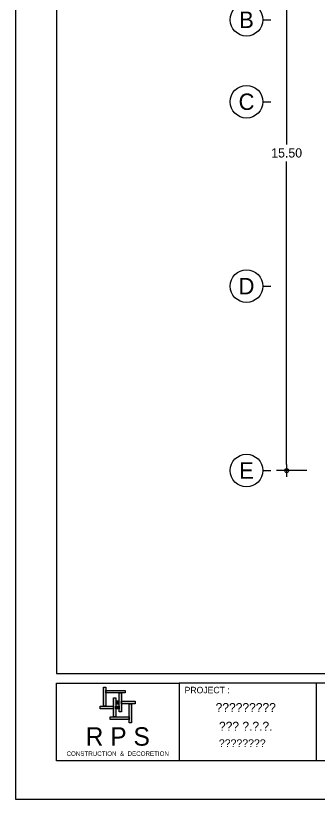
# Model space of a CAD drawing. Header units: inches. Extents: x -1366 to 1207, y -585 to 2554.
# Drawn here: x 712.62 to 720.03, y 2013.61 to 2032.73 of the extents above; entities that cross this region are included whole.
import ezdxf
from ezdxf.enums import TextEntityAlignment as Align

# ---------------------------------------------------------------- set-up
doc = ezdxf.new("R2010")
doc.units = ezdxf.units.IN
doc.header["$MEASUREMENT"] = 0
doc.header["$PDSIZE"] = 0.05
doc.layers.get('DEFPOINTS').update_dxf_attribs({"linetype": 'CONTINUOUS'})
doc.layers.add('Bodr A3', color=13, linetype='CONTINUOUS', plot=False)
for name, color, linetype in [('DIM', 7, 'CONTINUOUS'), ('DIMS-BUBL', 5, 'CONTINUOUS'), ('GRID-BUBL', 5, 'CONTINUOUS'), ('GRID-TEXT', 3, 'CONTINUOUS'), ('HEAD', 7, 'CONTINUOUS'), ('WALL', 7, 'CONTINUOUS')]:
    doc.layers.add(name, color=color, linetype=linetype)
doc.styles.get("Standard").update_dxf_attribs({"font": 'CordiaUPC.ttf'})
doc.styles.add('style1', font='-DB 75 Narai', dxfattribs={"height": 0.125})
doc.styles.add('style10', font='THSarabun.ttf')
doc.styles.add('style5', font='THSarabun.ttf')
doc.styles.add('Style8', font='THSarabun.ttf')
doc.dimstyles.new('C-CC100', dxfattribs={"dimtxt": 0.225, "dimasz": 0.15, "dimexe": 0.25, "dimexo": 0, "dimgap": 0.09, "dimtad": 1, "dimtih": 1, "dimtoh": 1, "dimzin": 0, "dimdsep": 46, "dimtxsty": 'style10', "dimblk1": 'B-2', "dimblk2": 'B-2', "dimsah": 1, "dimcen": 0.09, "dimdle": 0.18, "dimclrd": 1, "dimclre": 7, "dimclrt": 2, "dimadec": 0, "dimazin": 0, "dimtfac": 1, "dimtix": 1, "dimtmove": 2, "dimatfit": 3, "dimldrblk": 'B-2', "dimfxl": 1, "dimtolj": 1, "dimtzin": 0, "dimarcsym": 0})

# ---------------------------------------------------------------- blocks, each defined once
blk = doc.blocks.new('S-BBUP')
at = {"layer": 'GRID-BUBL'}
blk.add_line((0, 0.25), (0, 0), dxfattribs=at)
blk.add_circle((0, 0.75), 0.5, dxfattribs=at)
at = {"layer": 'GRID-TEXT'}
blk.add_attdef('X', text='', height=0.5, dxfattribs=at).set_placement((0, 0.75), align=Align.MIDDLE)
blk = doc.blocks.new('B-2')
at = {"layer": 'DIM'}
blk.add_line((-1, 0), (1, 0), dxfattribs=at)
at = {"layer": 'DIM', "color": 2}
blk.add_line((0, 1), (0, -1), dxfattribs=at)
blk.add_circle((0, 0), 0.325, dxfattribs=at)
blk = doc.blocks.new('*D741')
at = {"layer": 'DEFPOINTS', "color": 0, "transparency": 16777216}
for p in [(719.235, 2037.133), (719.728, 2037.133), (719.728, 2021.633)]:
    blk.add_point(p, dxfattribs=at)
at = {"layer": 'DIM', "color": 7, "lineweight": -2, "transparency": 16777216}
for p, q in [((719.728, 2037.133), (718.985, 2037.133)), ((719.728, 2021.633), (718.985, 2021.633))]:
    blk.add_line(p, q, dxfattribs=at)
at = {"layer": 'DIM', "color": 1, "lineweight": -2, "transparency": 16777216}
for p, q in [((719.235, 2036.983), (719.235, 2029.588)), ((719.235, 2021.783), (719.235, 2029.178))]:
    blk.add_line(p, q, dxfattribs=at)
at = {"layer": 'DIM', "color": 1, "lineweight": -2, "transparency": 16777216, "xscale": 0.15, "yscale": 0.15, "zscale": 0.15}
for p, rotation in [((719.235, 2037.133), 90), ((719.235, 2021.633), 270)]:
    blk.add_blockref('B-2', p, dxfattribs=dict(at, rotation=rotation))
at = {"layer": 'DIM', "color": 2, "transparency": 16777216, "insert": (719.235, 2029.383), "char_height": 0.225, "attachment_point": 5, "style": 'style10'}
blk.add_mtext('\\A1;15.50', dxfattribs=at)

msp = doc.modelspace()

# ---------------------------------------------------------------- hatches: boundary and pattern name
at = {"layer": 'WALL'}
h = msp.add_hatch(color=253, dxfattribs=at)
h.dxf.hatch_style = 1
h.paths.add_polyline_path([(714.7627, 2016.3473), (714.8223, 2016.3473), (714.8223, 2015.8809), (714.7627, 2015.8809)])
h = msp.add_hatch(color=253, dxfattribs=at)
h.dxf.hatch_style = 1
h.paths.add_polyline_path([(714.8223, 2016.2048), (714.8223, 2016.2643), (715.2887, 2016.2643), (715.2887, 2016.2048)])
h = msp.add_hatch(color=253, dxfattribs=at)
h.dxf.hatch_style = 1
h.paths.add_polyline_path([(715.1441, 2016.2048), (715.2036, 2016.2048), (715.2036, 2015.7413), (715.1441, 2015.7413)])
h = msp.add_hatch(color=102, dxfattribs=at)
h.dxf.hatch_style = 1
h.paths.add_polyline_path([(715.0073, 2016.0864), (715.0669, 2016.0864), (715.0669, 2015.62), (715.0073, 2015.62)])
h = msp.add_hatch(color=102, dxfattribs=at)
h.dxf.hatch_style = 1
h.paths.add_polyline_path([(715.1441, 2015.9439), (715.1441, 2016.0034), (715.0669, 2016.0034), (715.0669, 2015.9439)])
h = msp.add_hatch(color=102, dxfattribs=at)
h.dxf.hatch_style = 1
h.paths.add_polyline_path([(715.2036, 2015.9439), (715.2036, 2016.0034), (715.5312, 2016.0034), (715.5312, 2015.9439)])
h = msp.add_hatch(color=253, dxfattribs=at)
h.dxf.hatch_style = 1
h.paths.add_polyline_path([(714.6811, 2015.8213), (714.6811, 2015.8809), (715.0073, 2015.8809), (715.0073, 2015.8213)])
h = msp.add_hatch(color=253, dxfattribs=at)
h.dxf.hatch_style = 1
h.paths.add_polyline_path([(715.0669, 2015.8213), (715.0669, 2015.8809), (715.1441, 2015.8809), (715.1441, 2015.8213)])
h = msp.add_hatch(color=102, dxfattribs=at)
h.dxf.hatch_style = 1
h.paths.add_polyline_path([(715.3887, 2015.9439), (715.4482, 2015.9439), (715.4482, 2015.4775), (715.3887, 2015.4775)])
h = msp.add_hatch(color=102, dxfattribs=at)
h.dxf.hatch_style = 1
h.paths.add_polyline_path([(714.9257, 2015.5605), (714.9257, 2015.62), (715.3887, 2015.62), (715.3887, 2015.5605)])

# ---------------------------------------------------------------- linework, layer by layer
at = {"layer": 'Bodr A3'}
msp.add_lwpolyline([(712.6165, 2013.6098), (754.6165, 2013.6098), (754.6165, 2043.3098), (712.6165, 2043.3098)], close=True, dxfattribs=at)
at = {"layer": 'HEAD', "color": 150}
msp.add_line((719.9596, 2014.555), (719.9596, 2016.4463), dxfattribs=at)
at = {"layer": 'HEAD', "color": 5}
msp.add_lwpolyline([(713.6165, 2016.6824), (753.6165, 2016.6824), (753.6165, 2042.3098), (713.6165, 2042.3098)], close=True, dxfattribs=at)
at = {"layer": 'HEAD', "color": 150}
msp.add_lwpolyline([(716.6066, 2014.555), (753.6165, 2014.555), (753.6165, 2016.4463), (716.6066, 2016.4463)], close=True, dxfattribs=at)
at = {"layer": 'WALL', "color": 8}
msp.add_lwpolyline([(713.6122, 2016.442), (716.6066, 2016.442), (716.6066, 2014.5455), (713.6122, 2014.5455)], close=True, dxfattribs=at)
at = {"layer": 'WALL', "color": 253}
for points in [[(714.7627, 2016.3473), (714.8223, 2016.3473), (714.8223, 2015.8809), (714.7627, 2015.8809)], [(714.8223, 2016.2048), (714.8223, 2016.2643), (715.2887, 2016.2643), (715.2887, 2016.2048)], [(715.1441, 2016.2048), (715.2036, 2016.2048), (715.2036, 2015.7413), (715.1441, 2015.7413)], [(714.6811, 2015.8213), (714.6811, 2015.8809), (715.0073, 2015.8809), (715.0073, 2015.8213)], [(715.0669, 2015.8213), (715.0669, 2015.8809), (715.1441, 2015.8809), (715.1441, 2015.8213)]]:
    msp.add_lwpolyline(points, close=True, dxfattribs=at)
at = {"layer": 'WALL', "color": 102}
for points in [[(715.0073, 2016.0864), (715.0669, 2016.0864), (715.0669, 2015.62), (715.0073, 2015.62)], [(715.1441, 2015.9439), (715.1441, 2016.0034), (715.0669, 2016.0034), (715.0669, 2015.9439)], [(715.2036, 2015.9439), (715.2036, 2016.0034), (715.5312, 2016.0034), (715.5312, 2015.9439)], [(715.3887, 2015.9439), (715.4482, 2015.9439), (715.4482, 2015.4775), (715.3887, 2015.4775)], [(714.9257, 2015.5605), (714.9257, 2015.62), (715.3887, 2015.62), (715.3887, 2015.5605)]]:
    msp.add_lwpolyline(points, close=True, dxfattribs=at)

# ---------------------------------------------------------------- block references
at = {"layer": 'DIMS-BUBL'}
ref = msp.add_blockref('S-BBUP', (718.8518, 2032.6332), dxfattribs=dict(at, xscale=0.796444444444461, yscale=0.796444444444461, zscale=0.796444444444461, rotation=90))
ref.add_attrib('X', 'B', dxfattribs={"layer": 'GRID-TEXT', "color": 2, "height": 0.4, "style": 'style5'}).set_placement((718.2545, 2032.6332), align=Align.MIDDLE)
ref = msp.add_blockref('S-BBUP', (718.8518, 2030.6332), dxfattribs=dict(at, xscale=0.796444444444461, yscale=0.796444444444461, zscale=0.796444444444461, rotation=90))
ref.add_attrib('X', 'C', dxfattribs={"layer": 'GRID-TEXT', "color": 2, "height": 0.4, "style": 'style5'}).set_placement((718.2545, 2030.6332), align=Align.MIDDLE)
ref = msp.add_blockref('S-BBUP', (718.8518, 2026.1332), dxfattribs=dict(at, xscale=0.796444444444461, yscale=0.796444444444461, zscale=0.796444444444461, rotation=90))
ref.add_attrib('X', 'D', dxfattribs={"layer": 'GRID-TEXT', "color": 2, "height": 0.4, "style": 'style5'}).set_placement((718.2545, 2026.1332), align=Align.MIDDLE)
ref = msp.add_blockref('S-BBUP', (718.8518, 2021.6332), dxfattribs=dict(at, xscale=0.796444444444461, yscale=0.796444444444461, zscale=0.796444444444461, rotation=90))
ref.add_attrib('X', 'E', dxfattribs={"layer": 'GRID-TEXT', "color": 2, "height": 0.4, "style": 'style5'}).set_placement((718.2545, 2021.6332), align=Align.MIDDLE)

# ---------------------------------------------------------------- texts
at = {"layer": 'HEAD', "color": 2, "style": 'style1'}
msp.add_text('PROJECT :', height=0.15761, dxfattribs=at).set_placement((716.7425, 2016.1975))
at = {"layer": 'HEAD', "style": 'Style8'}
for s, height, p in [('บ้านพักอาศัย', 0.219677, (718.2354, 2015.7393)), ('ชนิด ค.ส.ล.', 0.219677, (718.2354, 2015.2821)), ('สูงชั้นเดียว', 0.192217, (718.1503, 2014.8827))]:
    msp.add_text(s, height=height, dxfattribs=at).set_placement(p, align=Align.CENTER)
at = {"layer": 'HEAD', "color": 150}
msp.add_text('R P S', height=0.44917, dxfattribs=at).set_placement((715.1094, 2015.1439), align=Align.MIDDLE)
at = {"layer": 'HEAD'}
msp.add_text('CONSTRUCTION  &  DECORETION', height=0.109797, dxfattribs=at).set_placement((715.1094, 2014.7251), align=Align.MIDDLE)

# ---------------------------------------------------------------- dimensions: what is measured, and where the dimension line sits
at = {"layer": 'DIM'}
dim = msp.add_linear_dim(base=(719.2354, 2037.1332), p1=(719.7281, 2021.6332), p2=(719.7281, 2037.1332), angle=270, dimstyle='C-CC100', dxfattribs=at)
dim.commit()
dim.dimension.update_dxf_attribs({"geometry": '*D741', "text_midpoint": (719.2354, 2029.3832)})

doc.saveas('drawing.dxf')
